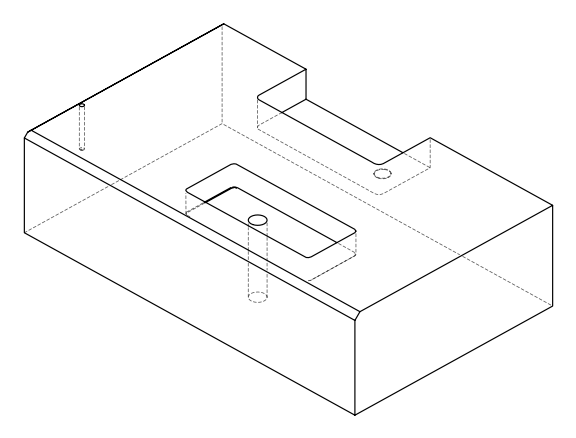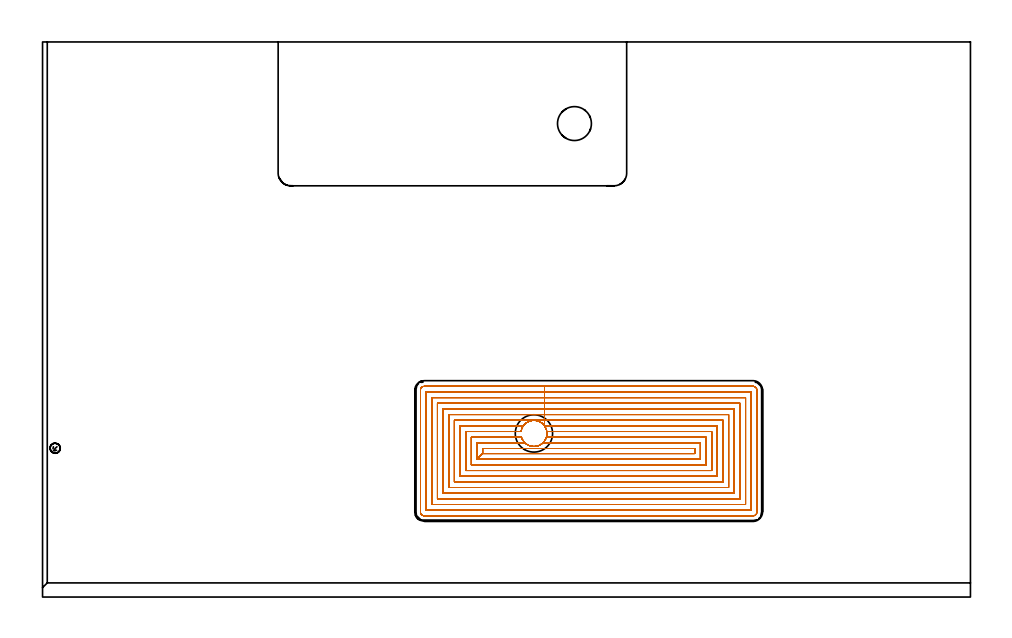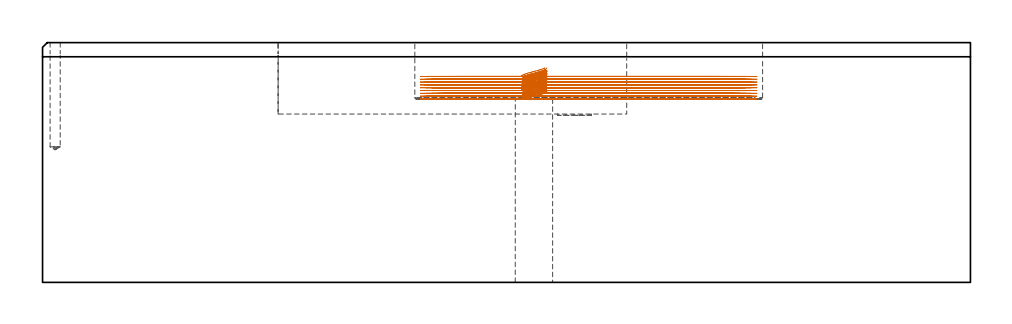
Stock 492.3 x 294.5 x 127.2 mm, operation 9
(PLAN: 10 operations, 7 tool changes, 281.8 min)
(1 SPOT_DRILL | STEP1HOLE | NXT0321_9005460120000 | 0.06 min | 3551 mm3)
(2 SPOT_DRILL_1 | STEP1POCKET | NXT0321_9005460120000 | 0.03 min | 0 mm3)
(3 DRILL_THROUGH_HOLE_INTO_CENTER | STEP1HOLE | UGT0301_515 | 0.43 min | 10769 mm3)
(4 DRILL_TO_ENLARGE_THROUGH_HOLE | STEP1HOLE | UGT0301_264 | 0.43 min | 24774 mm3)
(5 DRILL_BLIND_HOLE_INTO_CENTER | STEP1POCKET | UGT0301_449 | 0.24 min | 1255 mm3)
(6 INDEXABLE_INSERT_DRILL_BLIND_HOLE_FROM_SOLID | STEP1POCKET_1 | NXT0302_007 | 0.02 min | 9822 mm3)
(7 AREA_MILL | FG_CHAMFER_SURFACE | UGT0205_001 | 2.46 min | 910 mm3)
(8 AREA_MILL_1 | FG_CHAMFER_SURFACE_1 | UGT0205_001 | 12.01 min | 13834 mm3)
(9 MILL_RECTANGULAR_POCKET | POCKET_RECTANGULAR_STRAIGHT | UGT0201_084 | Follow Part, ap 1.5, ae 75% | 178.77 min | 402098 mm3)
(10 MILL_SLOT | SLOT_PARTIAL_RECTANGULAR | NXT0201_011 | Follow Part, ap 3, ae 75% | 87.36 min | 524375 mm3)
(TOOL NXT0321_9005460120000 | NC Spot Drill, 142deg, 12mm, Carbide, Uncoated | D12 PA142 FL30 Z2)
(TOOL UGT0301_515 | Carbide Drill 12.0 mm | D12 PA118 FL101 Z2)
(TOOL UGT0301_264 | Twist Drill 19.8 mm | D19.8 PA118 FL140 Z2)
(TOOL UGT0301_449 | Carbide Drill 5.4 mm | D5.4 PA118 FL57 Z2)
(TOOL NXT0302_007 | Index. Insert Drill 18mm [880-D1800L25-05] | D18 PA176 FL90 Z2)
(TOOL UGT0205_001 | Chamfer Mill 20 x 3 x 45 deg. | D20 FL50 Z2)
(TOOL UGT0201_084 | End mill 6 mm | D6 R1 FL30 Z4)
(TOOL NXT0201_011 | ENDMILL 12mm [2P460-1200-NA 1630] | D12 FL38 Z6)
(OP 9 MILL_RECTANGULAR_POCKET, part 2 of 2)
G0 X266.519 Y90.479 Z113.755
G1 X266.342 Y90.766 Z113.665 F250.
X265.715 Y91.538 Z113.398
X265.005 Y92.188 Z113.14
X264.243 Y92.719 Z112.891
X264.02 Y92.847 Z112.823
X263.632 Y93.043 Z112.706
X262.914 Y93.331 Z112.499
X262.559 Y93.45 Z112.398
X261.684 Y93.634 Z112.159
X260.792 Y93.704 Z111.919
X259.899 Y93.66 Z111.679
X259.265 Y93.548 Z111.507
X258.827 Y93.438 Z111.386
X258.117 Y93.194 Z111.185
X257.413 Y92.863 Z110.976
X256.713 Y92.428 Z110.756
X256.411 Y92.214 Z110.656
X255.831 Y91.7 Z110.449
X255.314 Y91.125 Z110.241
X255.098 Y90.824 Z110.142
X254.665 Y90.139 Z109.925
X254.32 Y89.416 Z109.71
X254.179 Y89.073 Z109.611
X253.931 Y88.167 Z109.359
X253.877 Y87.8 Z109.26
X224.5 F500.
Y67.1
X355.
Y87.8
X267.521
G0 X267.57 Y87.422 Z113.755
G1 X267.424 Y88.372 Z113.498 F250.
X267.32 Y88.731 Z113.397
X267.06 Y89.473 Z113.187
X266.757 Y90.096 Z113.001
X266.612 Y90.33 Z112.927
X266.342 Y90.766 Z112.79
X265.715 Y91.538 Z112.523
X265.005 Y92.188 Z112.266
X264.243 Y92.719 Z112.017
X264.02 Y92.847 Z111.948
X263.632 Y93.043 Z111.831
X262.914 Y93.331 Z111.624
X262.559 Y93.45 Z111.524
X261.684 Y93.634 Z111.284
X260.792 Y93.704 Z111.044
X259.899 Y93.66 Z110.805
X259.265 Y93.548 Z110.632
X258.827 Y93.438 Z110.511
X258.117 Y93.194 Z110.31
X257.413 Y92.863 Z110.102
X256.713 Y92.428 Z109.881
X256.411 Y92.214 Z109.782
X255.831 Y91.7 Z109.574
X255.314 Y91.125 Z109.367
X255.098 Y90.824 Z109.267
X255.083 Y90.8 Z109.26
X221.5 F500.
Y64.1
X358.
Y90.8
X266.314
Y93.8
X218.5
Y61.1
X361.
Y93.8
X266.314
Y96.8
X215.5
Y58.1
X364.
Y96.8
X266.314
Y99.8
X212.5
Y55.1
X367.
Y99.8
X266.314
Y102.8
X209.5
Y52.1
X370.
Y102.8
X266.314
Y105.8
X206.5
Y49.1
X373.
Y105.8
X266.314
Y108.8
X203.5
Y46.1
X376.
Y108.8
X266.314
Y111.8
X202.5
G3 X200.5 Y109.8 R2.
G1 Y45.1
G3 X202.5 Y43.1 R2.
G1 X377.
G3 X379. Y45.1 R2.
G1 Y109.8
G3 X377. Y111.8 R2.
G1 X266.314
X265.314
G0 X267.559 Y87.498 Z112.26
G1 X267.581 Y87.357 Z112.222 F250.
X267.587 Y86.329 Z111.946
X267.442 Y85.312 Z111.671
X267.15 Y84.327 Z111.396
X266.999 Y83.985 Z111.296
X266.589 Y83.21 Z111.061
X266.344 Y82.833 Z110.94
X266.158 Y82.582 Z110.856
X265.625 Y81.969 Z110.639
X265.56 Y81.903 Z110.614
X264.945 Y81.363 Z110.395
X264.708 Y81.185 Z110.315
X264.318 Y80.928 Z110.19
X263.532 Y80.509 Z109.951
X263.235 Y80.377 Z109.864
X262.928 Y80.273 Z109.777
X262.573 Y80.154 Z109.677
X261.731 Y79.974 Z109.446
X260.873 Y79.9 Z109.216
X260.012 Y79.932 Z108.985
X259.162 Y80.069 Z108.754
X258.802 Y80.17 Z108.654
X258.061 Y80.426 Z108.444
X257.944 Y80.475 Z108.41
X257.453 Y80.715 Z108.263
X256.722 Y81.168 Z108.033
X256.005 Y81.745 Z107.786
X255.947 Y81.8 Z107.765
X230.5 F500.
Y73.1
X233.5 Y76.1
X346.
Y78.8
X233.5
Y76.1
X230.5 Y73.1
X349.
Y81.8
X265.443
G0 X267.015 Y84.022 Z112.26
G1 X266.999 Y83.985 Z112.249 F250.
X266.589 Y83.21 Z112.014
X266.344 Y82.833 Z111.894
X266.158 Y82.582 Z111.81
X265.625 Y81.969 Z111.593
X265.56 Y81.903 Z111.568
X264.945 Y81.363 Z111.348
X264.708 Y81.185 Z111.269
X264.318 Y80.928 Z111.144
X263.532 Y80.509 Z110.905
X263.235 Y80.377 Z110.818
X262.928 Y80.273 Z110.731
X262.573 Y80.154 Z110.631
X261.731 Y79.974 Z110.4
X260.873 Y79.9 Z110.169
X260.012 Y79.932 Z109.939
X259.162 Y80.069 Z109.708
X258.802 Y80.17 Z109.608
X258.061 Y80.426 Z109.398
X257.944 Y80.475 Z109.364
X257.453 Y80.715 Z109.217
X256.722 Y81.168 Z108.987
X256.005 Y81.745 Z108.74
X255.922 Y81.824 Z108.709
X255.325 Y82.475 Z108.473
X255.31 Y82.493 Z108.466
X254.758 Y83.295 Z108.206
X254.697 Y83.399 Z108.173
X254.439 Y83.907 Z108.021
X254.155 Y84.626 Z107.813
X254.105 Y84.8 Z107.765
X227.5 F500.
Y70.1
X352.
Y84.8
X267.3
G0 X266.519 Y90.479 Z112.26
G1 X266.342 Y90.766 Z112.17 F250.
X265.715 Y91.538 Z111.903
X265.005 Y92.188 Z111.645
X264.243 Y92.719 Z111.396
X264.016 Y92.85 Z111.326
X263.633 Y93.043 Z111.211
X262.914 Y93.331 Z111.004
X262.56 Y93.45 Z110.904
X261.595 Y93.646 Z110.64
X260.612 Y93.704 Z110.376
X259.63 Y93.624 Z110.112
X259.264 Y93.548 Z110.012
X258.828 Y93.438 Z109.891
X258.117 Y93.194 Z109.69
X257.413 Y92.863 Z109.481
X256.713 Y92.428 Z109.261
X256.411 Y92.215 Z109.162
X255.828 Y91.698 Z108.953
X255.308 Y91.118 Z108.744
X255.093 Y90.817 Z108.645
X254.665 Y90.14 Z108.43
X254.32 Y89.416 Z108.216
X254.179 Y89.073 Z108.116
X253.931 Y88.167 Z107.864
X253.877 Y87.8 Z107.765
X224.5 F500.
Y67.1
X355.
Y87.8
X267.521
G0 X267.57 Y87.423 Z112.26
G1 X267.424 Y88.372 Z112.003 F250.
X267.32 Y88.731 Z111.903
X267.06 Y89.473 Z111.692
X266.757 Y90.096 Z111.506
X266.342 Y90.766 Z111.295
X265.715 Y91.538 Z111.028
X265.005 Y92.188 Z110.771
X264.243 Y92.719 Z110.522
X264.016 Y92.85 Z110.451
X263.633 Y93.043 Z110.337
X262.914 Y93.331 Z110.129
X262.56 Y93.45 Z110.029
X261.595 Y93.646 Z109.765
X260.612 Y93.704 Z109.501
X259.63 Y93.624 Z109.237
X259.264 Y93.548 Z109.137
X258.828 Y93.438 Z109.017
X258.117 Y93.194 Z108.815
X257.413 Y92.863 Z108.607
X256.713 Y92.428 Z108.386
X256.411 Y92.215 Z108.287
X255.828 Y91.698 Z108.078
X255.308 Y91.118 Z107.87
X255.093 Y90.817 Z107.77
X255.083 Y90.8 Z107.765
X221.5 F500.
Y64.1
X358.
Y90.8
X266.314
Y93.8
X218.5
Y61.1
X361.
Y93.8
X266.314
Y96.8
X215.5
Y58.1
X364.
Y96.8
X266.314
Y99.8
X212.5
Y55.1
X367.
Y99.8
X266.314
Y102.8
X209.5
Y52.1
X370.
Y102.8
X266.314
Y105.8
X206.5
Y49.1
X373.
Y105.8
X266.314
Y108.8
X203.5
Y46.1
X376.
Y108.8
X266.314
Y111.8
X202.5
G3 X200.5 Y109.8 R2.
G1 Y45.1
G3 X202.5 Y43.1 R2.
G1 X377.
G3 X379. Y45.1 R2.
G1 Y109.8
G3 X377. Y111.8 R2.
G1 X266.314
X265.314
G0 X267.559 Y87.499 Z110.765
G1 X267.581 Y87.357 Z110.726 F250.
X267.587 Y86.329 Z110.451
X267.442 Y85.312 Z110.176
X267.15 Y84.327 Z109.9
X266.999 Y83.985 Z109.8
X266.589 Y83.21 Z109.565
X266.344 Y82.833 Z109.445
X266.158 Y82.582 Z109.361
X265.625 Y81.969 Z109.144
X265.56 Y81.903 Z109.119
X264.945 Y81.363 Z108.899
X264.708 Y81.185 Z108.82
X264.317 Y80.928 Z108.695
X263.541 Y80.512 Z108.459
X263.199 Y80.36 Z108.358
X262.217 Y80.065 Z108.084
X261.202 Y79.916 Z107.809
X260.176 Y79.917 Z107.534
X259.162 Y80.069 Z107.259
X258.802 Y80.17 Z107.159
X258.061 Y80.426 Z106.949
X257.944 Y80.475 Z106.915
X257.453 Y80.715 Z106.768
X256.722 Y81.168 Z106.538
X256.005 Y81.745 Z106.291
X255.947 Y81.8 Z106.27
X230.5 F500.
Y73.1
X233.5 Y76.1
X346.
Y78.8
X233.5
Y76.1
X230.5 Y73.1
X349.
Y81.8
X265.443
G0 X267.015 Y84.022 Z110.765
G1 X266.999 Y83.985 Z110.754 F250.
X266.589 Y83.21 Z110.519
X266.344 Y82.833 Z110.398
X266.158 Y82.582 Z110.315
X265.625 Y81.969 Z110.097
X265.56 Y81.903 Z110.072
X264.945 Y81.363 Z109.853
X264.708 Y81.185 Z109.774
X264.317 Y80.928 Z109.648
X263.541 Y80.512 Z109.412
X263.199 Y80.36 Z109.312
X262.217 Y80.065 Z109.037
X261.202 Y79.916 Z108.762
X260.176 Y79.917 Z108.488
X259.162 Y80.069 Z108.213
X258.802 Y80.17 Z108.113
X258.061 Y80.426 Z107.903
X257.944 Y80.475 Z107.869
X257.453 Y80.715 Z107.722
X256.722 Y81.168 Z107.492
X256.005 Y81.745 Z107.245
X255.922 Y81.824 Z107.214
X255.325 Y82.475 Z106.978
X255.31 Y82.493 Z106.972
X254.758 Y83.295 Z106.711
X254.697 Y83.399 Z106.678
X254.439 Y83.907 Z106.526
X254.155 Y84.627 Z106.318
X254.105 Y84.8 Z106.27
X227.5 F500.
Y70.1
X352.
Y84.8
X267.3
G0 X266.519 Y90.479 Z110.765
G1 X266.342 Y90.766 Z110.675 F250.
X265.715 Y91.538 Z110.408
X265.002 Y92.19 Z110.149
X264.244 Y92.718 Z109.902
X264.016 Y92.85 Z109.831
X263.633 Y93.043 Z109.716
X262.914 Y93.331 Z109.509
X262.56 Y93.45 Z109.409
X261.595 Y93.646 Z109.145
X260.612 Y93.704 Z108.881
X259.63 Y93.624 Z108.617
X259.264 Y93.548 Z108.517
X258.828 Y93.438 Z108.396
X258.117 Y93.194 Z108.195
X257.413 Y92.863 Z107.986
X256.713 Y92.428 Z107.766
X256.411 Y92.215 Z107.667
X255.828 Y91.698 Z107.458
X255.308 Y91.118 Z107.249
X255.093 Y90.817 Z107.15
X254.665 Y90.14 Z106.935
X254.32 Y89.416 Z106.721
X254.179 Y89.073 Z106.621
X253.931 Y88.167 Z106.369
X253.877 Y87.8 Z106.27
X224.5 F500.
Y67.1
X355.
Y87.8
X267.521
G0 X267.57 Y87.423 Z110.765
G1 X267.424 Y88.372 Z110.508 F250.
X267.32 Y88.731 Z110.408
X267.058 Y89.478 Z110.195
X266.758 Y90.095 Z110.011
X266.342 Y90.766 Z109.8
X265.715 Y91.538 Z109.533
X265.002 Y92.19 Z109.275
X264.244 Y92.718 Z109.027
X264.016 Y92.85 Z108.956
X263.633 Y93.043 Z108.842
X262.914 Y93.331 Z108.634
X262.56 Y93.45 Z108.534
X261.595 Y93.646 Z108.27
X260.612 Y93.704 Z108.006
X259.63 Y93.624 Z107.742
X259.264 Y93.548 Z107.642
X258.828 Y93.438 Z107.522
X258.117 Y93.194 Z107.32
X257.413 Y92.863 Z107.112
X256.713 Y92.428 Z106.891
X256.411 Y92.215 Z106.792
X255.828 Y91.698 Z106.583
X255.308 Y91.118 Z106.375
X255.093 Y90.817 Z106.275
X255.083 Y90.8 Z106.27
X221.5 F500.
Y64.1
X358.
Y90.8
X266.314
Y93.8
X218.5
Y61.1
X361.
Y93.8
X266.314
Y96.8
X215.5
Y58.1
X364.
Y96.8
X266.314
Y99.8
X212.5
Y55.1
X367.
Y99.8
X266.314
Y102.8
X209.5
Y52.1
X370.
Y102.8
X266.314
Y105.8
X206.5
Y49.1
X373.
Y105.8
X266.314
Y108.8
X203.5
Y46.1
X376.
Y108.8
X266.314
Y111.8
X202.5
G3 X200.5 Y109.8 R2.
G1 Y45.1
G3 X202.5 Y43.1 R2.
G1 X377.
G3 X379. Y45.1 R2.
G1 Y109.8
G3 X377. Y111.8 R2.
G1 X266.314
X265.314
G0 X267.559 Y87.499 Z109.27
G1 X267.581 Y87.357 Z109.231 F250.
X267.587 Y86.329 Z108.956
X267.442 Y85.312 Z108.681
X267.15 Y84.327 Z108.405
X266.999 Y83.985 Z108.305
X266.589 Y83.21 Z108.07
X266.344 Y82.833 Z107.95
X266.158 Y82.582 Z107.866
X265.625 Y81.969 Z107.649
X265.56 Y81.903 Z107.624
X264.945 Y81.363 Z107.404
X264.708 Y81.185 Z107.325
X264.317 Y80.928 Z107.2
X263.541 Y80.512 Z106.964
X263.199 Y80.36 Z106.863
X262.217 Y80.065 Z106.589
X261.202 Y79.916 Z106.314
X260.176 Y79.917 Z106.039
X259.162 Y80.069 Z105.764
X258.802 Y80.17 Z105.664
X258.061 Y80.426 Z105.454
X257.944 Y80.475 Z105.42
X257.452 Y80.716 Z105.273
X256.725 Y81.165 Z105.044
X256.005 Y81.745 Z104.796
X255.947 Y81.8 Z104.775
X230.5 F500.
Y73.1
X233.5 Y76.1
X346.
Y78.8
X233.5
Y76.1
X230.5 Y73.1
X349.
Y81.8
X265.443
G0 X267.015 Y84.022 Z109.27
G1 X266.999 Y83.985 Z109.259 F250.
X266.589 Y83.21 Z109.024
X266.344 Y82.833 Z108.903
X266.158 Y82.582 Z108.82
X265.625 Y81.969 Z108.602
X265.56 Y81.903 Z108.577
X264.945 Y81.363 Z108.358
X264.708 Y81.185 Z108.279
X264.317 Y80.928 Z108.153
X263.541 Y80.512 Z107.917
X263.199 Y80.36 Z107.817
X262.217 Y80.065 Z107.542
X261.202 Y79.916 Z107.267
X260.176 Y79.917 Z106.993
X259.162 Y80.069 Z106.718
X258.802 Y80.17 Z106.618
X258.061 Y80.426 Z106.408
X257.944 Y80.475 Z106.374
X257.452 Y80.716 Z106.227
X256.725 Y81.165 Z105.998
X256.005 Y81.745 Z105.75
X255.922 Y81.824 Z105.719
X255.325 Y82.475 Z105.483
X255.31 Y82.493 Z105.477
X254.758 Y83.295 Z105.216
X254.697 Y83.399 Z105.183
X254.439 Y83.907 Z105.031
X254.155 Y84.627 Z104.823
X254.105 Y84.8 Z104.775
X227.5 F500.
Y70.1
X352.
Y84.8
X267.3
G0 X266.519 Y90.479 Z109.27
G1 X266.342 Y90.766 Z109.18 F250.
X265.715 Y91.538 Z108.913
X265.002 Y92.19 Z108.654
X264.244 Y92.718 Z108.407
X264.016 Y92.85 Z108.336
X263.633 Y93.043 Z108.221
X262.914 Y93.331 Z108.014
X262.56 Y93.45 Z107.914
X261.595 Y93.646 Z107.65
X260.612 Y93.704 Z107.386
X259.63 Y93.624 Z107.122
X259.264 Y93.548 Z107.022
X258.828 Y93.438 Z106.901
X258.117 Y93.194 Z106.7
X257.413 Y92.863 Z106.491
X256.713 Y92.428 Z106.271
X256.411 Y92.215 Z106.172
X255.828 Y91.698 Z105.963
X255.308 Y91.118 Z105.754
X255.093 Y90.817 Z105.655
X254.665 Y90.14 Z105.44
X254.32 Y89.416 Z105.226
X254.179 Y89.073 Z105.126
X253.931 Y88.167 Z104.874
X253.877 Y87.8 Z104.775
X224.5 F500.
Y67.1
X355.
Y87.8
X267.521
G0 X267.57 Y87.423 Z109.27
G1 X267.424 Y88.372 Z109.013 F250.
X267.32 Y88.731 Z108.913
X267.058 Y89.478 Z108.7
X266.758 Y90.095 Z108.516
X266.342 Y90.766 Z108.305
X265.715 Y91.538 Z108.039
X265.002 Y92.19 Z107.78
X264.244 Y92.718 Z107.532
X264.016 Y92.85 Z107.461
X263.633 Y93.043 Z107.347
X262.914 Y93.331 Z107.139
X262.56 Y93.45 Z107.039
X261.595 Y93.646 Z106.775
X260.612 Y93.704 Z106.511
X259.63 Y93.624 Z106.247
X259.264 Y93.548 Z106.147
X258.828 Y93.438 Z106.027
X258.117 Y93.194 Z105.825
X257.413 Y92.863 Z105.617
X256.713 Y92.428 Z105.396
X256.411 Y92.215 Z105.297
X255.828 Y91.698 Z105.088
X255.308 Y91.118 Z104.88
X255.093 Y90.817 Z104.78
X255.083 Y90.8 Z104.775
X221.5 F500.
Y64.1
X358.
Y90.8
X266.314
Y93.8
X218.5
Y61.1
X361.
Y93.8
X266.314
Y96.8
X215.5
Y58.1
X364.
Y96.8
X266.314
Y99.8
X212.5
Y55.1
X367.
Y99.8
X266.314
Y102.8
X209.5
Y52.1
X370.
Y102.8
X266.314
Y105.8
X206.5
Y49.1
X373.
Y105.8
X266.314
Y108.8
X203.5
Y46.1
X376.
Y108.8
X266.314
Y111.8
X202.5
G3 X200.5 Y109.8 R2.
G1 Y45.1
G3 X202.5 Y43.1 R2.
G1 X377.
G3 X379. Y45.1 R2.
G1 Y109.8
G3 X377. Y111.8 R2.
G1 X266.314
X265.314
G0 X267.559 Y87.499 Z107.775
G1 X267.581 Y87.357 Z107.736 F250.
X267.587 Y86.329 Z107.461
X267.442 Y85.312 Z107.186
X267.15 Y84.327 Z106.91
X266.999 Y83.985 Z106.81
X266.589 Y83.21 Z106.575
X266.344 Y82.833 Z106.455
X266.158 Y82.582 Z106.371
X265.625 Y81.969 Z106.154
X265.56 Y81.903 Z106.129
X264.945 Y81.363 Z105.909
X264.708 Y81.185 Z105.83
X264.317 Y80.928 Z105.705
X263.541 Y80.512 Z105.469
X263.199 Y80.36 Z105.368
X262.217 Y80.065 Z105.094
X261.202 Y79.916 Z104.819
X260.176 Y79.917 Z104.544
X259.162 Y80.069 Z104.269
X258.802 Y80.17 Z104.169
X258.061 Y80.426 Z103.959
X257.944 Y80.475 Z103.925
X257.452 Y80.716 Z103.778
X256.725 Y81.165 Z103.549
X256.005 Y81.745 Z103.301
X255.947 Y81.8 Z103.28
X230.5 F500.
Y73.1
X233.5 Y76.1
X346.
Y78.8
X233.5
Y76.1
X230.5 Y73.1
X349.
Y81.8
X265.443
G0 X267.015 Y84.022 Z107.775
G1 X266.999 Y83.985 Z107.764 F250.
X266.589 Y83.21 Z107.529
X266.344 Y82.833 Z107.408
X266.158 Y82.582 Z107.325
X265.625 Y81.969 Z107.107
X265.56 Y81.903 Z107.082
X264.945 Y81.363 Z106.863
X264.708 Y81.185 Z106.784
X264.317 Y80.928 Z106.658
X263.541 Y80.512 Z106.422
X263.199 Y80.36 Z106.322
X262.217 Y80.065 Z106.047
X261.202 Y79.916 Z105.772
X260.176 Y79.917 Z105.498
X259.162 Y80.069 Z105.223
X258.802 Y80.17 Z105.123
X258.061 Y80.426 Z104.913
X257.944 Y80.475 Z104.879
X257.452 Y80.716 Z104.732
X256.725 Y81.165 Z104.503
X256.005 Y81.745 Z104.255
X255.922 Y81.824 Z104.224
X255.325 Y82.475 Z103.988
X255.31 Y82.493 Z103.982
X254.758 Y83.295 Z103.721
X254.697 Y83.399 Z103.688
X254.439 Y83.907 Z103.536
X254.155 Y84.627 Z103.328
X254.105 Y84.8 Z103.28
X227.5 F500.
Y70.1
X352.
Y84.8
X267.3
G0 X266.519 Y90.479 Z107.775
G1 X266.342 Y90.766 Z107.685 F250.
X265.715 Y91.538 Z107.418
X265.002 Y92.19 Z107.159
X264.244 Y92.718 Z106.912
X264.016 Y92.85 Z106.841
X263.633 Y93.043 Z106.726
X262.914 Y93.331 Z106.519
X262.56 Y93.45 Z106.419
X261.595 Y93.646 Z106.155
X260.612 Y93.704 Z105.891
X259.63 Y93.624 Z105.627
X259.264 Y93.548 Z105.527
X258.828 Y93.438 Z105.406
X258.117 Y93.194 Z105.205
X257.413 Y92.863 Z104.996
X256.713 Y92.428 Z104.776
X256.411 Y92.215 Z104.677
X255.828 Y91.698 Z104.468
X255.308 Y91.118 Z104.259
X255.093 Y90.817 Z104.16
X254.665 Y90.14 Z103.945
X254.32 Y89.416 Z103.731
X254.179 Y89.073 Z103.631
X253.931 Y88.167 Z103.379
X253.877 Y87.8 Z103.28
X224.5 F500.
Y67.1
X355.
Y87.8
X267.521
G0 X267.57 Y87.423 Z107.775
G1 X267.424 Y88.372 Z107.518 F250.
X267.32 Y88.731 Z107.418
X267.058 Y89.478 Z107.205
X266.758 Y90.095 Z107.021
X266.342 Y90.766 Z106.81
X265.715 Y91.538 Z106.544
X265.002 Y92.19 Z106.285
X264.244 Y92.718 Z106.037
X264.016 Y92.85 Z105.966
X263.633 Y93.043 Z105.852
X262.914 Y93.331 Z105.644
X262.56 Y93.45 Z105.544
X261.595 Y93.646 Z105.28
X260.612 Y93.704 Z105.016
X259.63 Y93.624 Z104.752
X259.264 Y93.548 Z104.652
X258.828 Y93.438 Z104.532
X258.117 Y93.194 Z104.33
X257.413 Y92.863 Z104.122
X256.713 Y92.428 Z103.901
X256.411 Y92.215 Z103.802
X255.828 Y91.698 Z103.593
X255.308 Y91.118 Z103.385
X255.093 Y90.817 Z103.285
X255.083 Y90.8 Z103.28
X221.5 F500.
Y64.1
X358.
Y90.8
X266.314
Y93.8
X218.5
Y61.1
X361.
Y93.8
X266.314
Y96.8
X215.5
Y58.1
X364.
Y96.8
X266.314
Y99.8
X212.5
Y55.1
X367.
Y99.8
X266.314
Y102.8
X209.5
Y52.1
X370.
Y102.8
X266.314
Y105.8
X206.5
Y49.1
X373.
Y105.8
X266.314
Y108.8
X203.5
Y46.1
X376.
Y108.8
X266.314
Y111.8
X202.5
G3 X200.5 Y109.8 R2.
G1 Y45.1
G3 X202.5 Y43.1 R2.
G1 X377.
G3 X379. Y45.1 R2.
G1 Y109.8
G3 X377. Y111.8 R2.
G1 X266.314
X265.314
G0 X267.559 Y87.499 Z106.28
G1 X267.581 Y87.357 Z106.241 F250.
X267.587 Y86.329 Z105.966
X267.442 Y85.312 Z105.691
X267.15 Y84.327 Z105.415
X266.999 Y83.985 Z105.315
X266.589 Y83.21 Z105.08
X266.344 Y82.833 Z104.96
X266.158 Y82.582 Z104.876
X265.625 Y81.969 Z104.659
X265.56 Y81.903 Z104.634
X264.945 Y81.363 Z104.415
X264.708 Y81.185 Z104.335
X264.317 Y80.928 Z104.21
X263.541 Y80.512 Z103.974
X263.199 Y80.36 Z103.873
X262.217 Y80.065 Z103.599
X261.202 Y79.916 Z103.324
X260.176 Y79.917 Z103.049
X259.162 Y80.069 Z102.774
X258.802 Y80.17 Z102.674
X258.061 Y80.426 Z102.464
X257.944 Y80.475 Z102.43
X257.452 Y80.716 Z102.283
X256.725 Y81.165 Z102.054
X256.005 Y81.745 Z101.806
X255.947 Y81.8 Z101.785
X230.5 F500.
Y73.1
X233.5 Y76.1
X346.
Y78.8
X233.5
Y76.1
X230.5 Y73.1
X349.
Y81.8
X265.443
G0 X267.015 Y84.022 Z106.28
G1 X266.999 Y83.985 Z106.269 F250.
X266.589 Y83.21 Z106.034
X266.344 Y82.833 Z105.913
X266.158 Y82.582 Z105.83
X265.625 Y81.969 Z105.612
X265.56 Y81.903 Z105.587
X264.945 Y81.363 Z105.368
X264.708 Y81.185 Z105.289
X264.317 Y80.928 Z105.163
X263.541 Y80.512 Z104.927
X263.199 Y80.36 Z104.827
X262.217 Y80.065 Z104.552
X261.202 Y79.916 Z104.277
X260.176 Y79.917 Z104.003
X259.162 Y80.069 Z103.728
X258.802 Y80.17 Z103.628
X258.061 Y80.426 Z103.418
X257.944 Y80.475 Z103.384
X257.452 Y80.716 Z103.237
X256.725 Y81.165 Z103.008
X256.005 Y81.745 Z102.76
X255.922 Y81.824 Z102.729
X255.325 Y82.475 Z102.493
X255.31 Y82.493 Z102.487
X254.758 Y83.295 Z102.226
X254.697 Y83.399 Z102.193
X254.439 Y83.907 Z102.041
X254.155 Y84.627 Z101.833
X254.105 Y84.8 Z101.785
X227.5 F500.
Y70.1
X352.
Y84.8
X267.3
G0 X266.519 Y90.479 Z106.28
G1 X266.342 Y90.766 Z106.19 F250.
X265.715 Y91.538 Z105.923
X265.002 Y92.19 Z105.664
X264.244 Y92.718 Z105.417
X264.016 Y92.85 Z105.346
X263.633 Y93.043 Z105.231
X262.914 Y93.331 Z105.024
X262.56 Y93.45 Z104.924
X261.595 Y93.646 Z104.66
X260.612 Y93.704 Z104.396
X259.63 Y93.624 Z104.132
X259.264 Y93.548 Z104.032
X258.828 Y93.438 Z103.911
X258.117 Y93.194 Z103.71
X257.413 Y92.863 Z103.501
X256.713 Y92.428 Z103.281
X256.411 Y92.215 Z103.182
X255.828 Y91.698 Z102.973
X255.308 Y91.118 Z102.764
X255.093 Y90.817 Z102.665
X254.665 Y90.14 Z102.45
X254.32 Y89.416 Z102.236
X254.179 Y89.073 Z102.136
X253.931 Y88.167 Z101.884
X253.877 Y87.8 Z101.785
X224.5 F500.
Y67.1
X355.
Y87.8
X267.521
G0 X267.57 Y87.423 Z106.28
G1 X267.424 Y88.372 Z106.023 F250.
X267.32 Y88.731 Z105.923
X267.058 Y89.478 Z105.71
X266.758 Y90.095 Z105.526
X266.342 Y90.766 Z105.315
X265.715 Y91.538 Z105.049
X265.002 Y92.19 Z104.79
X264.244 Y92.718 Z104.542
X264.016 Y92.85 Z104.471
X263.633 Y93.043 Z104.357
X262.914 Y93.331 Z104.149
X262.56 Y93.45 Z104.049
X261.595 Y93.646 Z103.785
X260.612 Y93.704 Z103.521
X259.63 Y93.624 Z103.257
X259.264 Y93.548 Z103.157
X258.828 Y93.438 Z103.037
X258.117 Y93.194 Z102.835
X257.413 Y92.863 Z102.627
X256.713 Y92.428 Z102.406
X256.411 Y92.215 Z102.307
X255.828 Y91.698 Z102.098
X255.308 Y91.118 Z101.89
X255.093 Y90.817 Z101.79
X255.083 Y90.8 Z101.785
X221.5 F500.
Y64.1
X358.
Y90.8
X266.314
Y93.8
X218.5
Y61.1
X361.
Y93.8
X266.314
Y96.8
X215.5
Y58.1
X364.
Y96.8
X266.314
Y99.8
X212.5
Y55.1
X367.
Y99.8
X266.314
Y102.8
X209.5
Y52.1
X370.
Y102.8
X266.314
Y105.8
X206.5
Y49.1
X373.
Y105.8
X266.314
Y108.8
X203.5
Y46.1
X376.
Y108.8
X266.314
Y111.8
X202.5
G3 X200.5 Y109.8 R2.
G1 Y45.1
G3 X202.5 Y43.1 R2.
G1 X377.
G3 X379. Y45.1 R2.
G1 Y109.8
G3 X377. Y111.8 R2.
G1 X266.314
X265.314
G0 X267.559 Y87.499 Z104.785
G1 X267.581 Y87.357 Z104.746 F250.
X267.587 Y86.329 Z104.471
X267.442 Y85.312 Z104.196
X267.15 Y84.327 Z103.92
X266.999 Y83.985 Z103.82
X266.589 Y83.21 Z103.585
X266.344 Y82.833 Z103.465
X266.158 Y82.582 Z103.381
X265.625 Y81.969 Z103.164
X265.56 Y81.903 Z103.139
X264.945 Y81.363 Z102.92
X264.708 Y81.185 Z102.84
X264.317 Y80.928 Z102.715
X263.541 Y80.512 Z102.479
X263.199 Y80.36 Z102.378
X262.217 Y80.065 Z102.104
X261.202 Y79.916 Z101.829
X260.176 Y79.917 Z101.554
X259.162 Y80.069 Z101.279
X258.802 Y80.17 Z101.179
X258.061 Y80.426 Z100.969
X257.944 Y80.475 Z100.935
X257.452 Y80.716 Z100.788
X256.725 Y81.165 Z100.559
X256.005 Y81.745 Z100.311
X255.947 Y81.8 Z100.29
X230.5 F500.
Y73.1
X233.5 Y76.1
X346.
Y78.8
X233.5
Y76.1
X230.5 Y73.1
X349.
Y81.8
X265.443
G0 X267.015 Y84.022 Z104.785
G1 X266.999 Y83.985 Z104.774 F250.
X266.589 Y83.21 Z104.539
X266.344 Y82.833 Z104.418
X266.158 Y82.582 Z104.335
X265.625 Y81.969 Z104.117
X265.56 Y81.903 Z104.092
X264.945 Y81.363 Z103.873
X264.708 Y81.185 Z103.794
X264.317 Y80.928 Z103.668
X263.541 Y80.512 Z103.432
X263.199 Y80.36 Z103.332
X262.217 Y80.065 Z103.057
X261.202 Y79.916 Z102.782
X260.176 Y79.917 Z102.508
X259.162 Y80.069 Z102.233
X258.802 Y80.17 Z102.133
X258.061 Y80.426 Z101.923
X257.944 Y80.475 Z101.889
X257.452 Y80.716 Z101.742
X256.725 Y81.165 Z101.513
X256.005 Y81.745 Z101.265
X255.922 Y81.824 Z101.234
X255.325 Y82.475 Z100.998
X255.31 Y82.493 Z100.992
X254.758 Y83.295 Z100.731
X254.697 Y83.399 Z100.698
X254.439 Y83.907 Z100.546
X254.155 Y84.627 Z100.338
X254.105 Y84.8 Z100.29
X227.5 F500.
Y70.1
X352.
Y84.8
X267.3
G0 X266.519 Y90.479 Z104.785
G1 X266.342 Y90.766 Z104.695 F250.
X265.715 Y91.538 Z104.428
X265.002 Y92.19 Z104.169
X264.244 Y92.718 Z103.922
X264.016 Y92.85 Z103.851
X263.633 Y93.043 Z103.736
X262.914 Y93.331 Z103.529
X262.56 Y93.45 Z103.429
X261.595 Y93.646 Z103.165
X260.612 Y93.704 Z102.901
X259.63 Y93.624 Z102.637
X259.264 Y93.548 Z102.537
X258.828 Y93.438 Z102.416
X258.117 Y93.194 Z102.215
X257.413 Y92.863 Z102.006
X256.713 Y92.428 Z101.786
X256.411 Y92.215 Z101.687
X255.828 Y91.698 Z101.478
X255.308 Y91.118 Z101.269
X255.093 Y90.817 Z101.17
X254.665 Y90.14 Z100.955
X254.32 Y89.416 Z100.741
X254.179 Y89.073 Z100.641
X253.931 Y88.167 Z100.389
X253.877 Y87.8 Z100.29
X224.5 F500.
Y67.1
X355.
Y87.8
X267.521
G0 X267.57 Y87.423 Z104.785
G1 X267.424 Y88.372 Z104.528 F250.
X267.32 Y88.731 Z104.428
X267.058 Y89.478 Z104.215
X266.758 Y90.095 Z104.031
X266.342 Y90.766 Z103.82
X265.715 Y91.538 Z103.554
X265.002 Y92.19 Z103.295
X264.244 Y92.718 Z103.047
X264.016 Y92.85 Z102.976
X263.633 Y93.043 Z102.862
X262.914 Y93.331 Z102.654
X262.56 Y93.45 Z102.554
X261.595 Y93.646 Z102.29
X260.612 Y93.704 Z102.026
X259.63 Y93.624 Z101.762
X259.264 Y93.548 Z101.662
X258.828 Y93.438 Z101.542
X258.117 Y93.194 Z101.34
X257.413 Y92.863 Z101.132
X256.713 Y92.428 Z100.911
X256.411 Y92.215 Z100.812
X255.828 Y91.698 Z100.603
X255.308 Y91.118 Z100.395
X255.093 Y90.817 Z100.295
X255.083 Y90.8 Z100.29
X221.5 F500.
Y64.1
X358.
Y90.8
X266.314
Y93.8
X218.5
Y61.1
X361.
Y93.8
X266.314
Y96.8
X215.5
Y58.1
X364.
Y96.8
X266.314
Y99.8
X212.5
Y55.1
X367.
Y99.8
X266.314
Y102.8
X209.5
Y52.1
X370.
Y102.8
X266.314
Y105.8
X206.5
Y49.1
X373.
Y105.8
X266.314
Y108.8
X203.5
Y46.1
X376.
Y108.8
X266.314
Y111.8
X202.5
G3 X200.5 Y109.8 R2.
G1 Y45.1
G3 X202.5 Y43.1 R2.
G1 X377.
G3 X379. Y45.1 R2.
G1 Y109.8
G3 X377. Y111.8 R2.
G1 X266.314
X265.314
G0 X267.559 Y87.499 Z103.29
G1 X267.581 Y87.357 Z103.251 F250.
X267.587 Y86.329 Z102.976
X267.442 Y85.312 Z102.701
X267.15 Y84.327 Z102.425
X266.999 Y83.985 Z102.325
X266.589 Y83.21 Z102.09
X266.344 Y82.833 Z101.97
X266.158 Y82.582 Z101.886
X265.625 Y81.969 Z101.669
X265.56 Y81.903 Z101.644
X264.945 Y81.363 Z101.425
X264.708 Y81.185 Z101.345
X264.317 Y80.928 Z101.22
X263.541 Y80.512 Z100.984
X263.199 Y80.36 Z100.883
X262.217 Y80.065 Z100.609
X261.202 Y79.916 Z100.334
X260.176 Y79.917 Z100.059
X259.162 Y80.069 Z99.784
X258.802 Y80.17 Z99.684
X258.061 Y80.426 Z99.474
X257.944 Y80.475 Z99.44
X257.452 Y80.716 Z99.293
X256.725 Y81.165 Z99.064
X256.005 Y81.745 Z98.816
X255.947 Y81.8 Z98.795
X230.5 F500.
Y73.1
X233.5 Y76.1
X346.
Y78.8
X233.5
Y76.1
X230.5 Y73.1
X349.
Y81.8
X265.443
G0 X267.015 Y84.022 Z103.29
G1 X266.999 Y83.985 Z103.279 F250.
X266.589 Y83.21 Z103.044
X266.344 Y82.833 Z102.923
X266.158 Y82.582 Z102.84
X265.625 Y81.969 Z102.622
X265.56 Y81.903 Z102.597
X264.945 Y81.363 Z102.378
X264.708 Y81.185 Z102.299
X264.317 Y80.928 Z102.173
X263.541 Y80.512 Z101.937
X263.199 Y80.36 Z101.837
X262.217 Y80.065 Z101.562
X261.202 Y79.916 Z101.288
X260.176 Y79.917 Z101.013
X259.162 Y80.069 Z100.738
X258.802 Y80.17 Z100.638
X258.061 Y80.426 Z100.428
X257.944 Y80.475 Z100.394
X257.452 Y80.716 Z100.247
X256.725 Y81.165 Z100.018
X256.005 Y81.745 Z99.77
X255.922 Y81.824 Z99.739
X255.325 Y82.475 Z99.503
X255.31 Y82.493 Z99.497
X254.758 Y83.295 Z99.236
X254.697 Y83.399 Z99.203
X254.439 Y83.907 Z99.051
X254.155 Y84.627 Z98.843
X254.105 Y84.8 Z98.795
X227.5 F500.
Y70.1
X352.
Y84.8
X267.3
G0 X266.519 Y90.479 Z103.29
G1 X266.342 Y90.766 Z103.2 F250.
X265.715 Y91.538 Z102.933
X265.002 Y92.19 Z102.674
X264.244 Y92.718 Z102.427
X264.016 Y92.85 Z102.356
X263.633 Y93.043 Z102.241
X262.914 Y93.331 Z102.034
X262.56 Y93.45 Z101.934
X261.595 Y93.646 Z101.67
X260.612 Y93.704 Z101.406
X259.63 Y93.624 Z101.142
X259.264 Y93.548 Z101.042
X258.828 Y93.438 Z100.921
X258.117 Y93.194 Z100.72
X257.418 Y92.865 Z100.513
X256.712 Y92.428 Z100.29
X256.41 Y92.214 Z100.191
X256.341 Y92.159 Z100.168
X256.067 Y91.911 Z100.068
X255.793 Y91.662 Z99.969
X255.308 Y91.118 Z99.774
X255.093 Y90.817 Z99.675
X254.665 Y90.14 Z99.46
X254.32 Y89.416 Z99.246
X254.179 Y89.073 Z99.146
X253.931 Y88.167 Z98.894
X253.877 Y87.8 Z98.795
X224.5 F500.
Y67.1
X355.
Y87.8
X267.521
G0 X267.57 Y87.423 Z103.29
G1 X267.424 Y88.372 Z103.033 F250.
X267.32 Y88.731 Z102.933
X267.058 Y89.478 Z102.72
X266.758 Y90.095 Z102.536
X266.342 Y90.766 Z102.325
X265.715 Y91.538 Z102.059
X265.002 Y92.19 Z101.8
X264.244 Y92.718 Z101.552
X264.016 Y92.85 Z101.481
X263.633 Y93.043 Z101.367
X262.914 Y93.331 Z101.159
X262.56 Y93.45 Z101.059
X261.595 Y93.646 Z100.795
X260.612 Y93.704 Z100.531
X259.63 Y93.624 Z100.267
X259.264 Y93.548 Z100.167
X258.828 Y93.438 Z100.047
X258.117 Y93.194 Z99.845
X257.418 Y92.865 Z99.638
X256.712 Y92.428 Z99.416
X256.41 Y92.214 Z99.317
X256.341 Y92.159 Z99.293
X256.067 Y91.911 Z99.194
X255.793 Y91.662 Z99.095
X255.308 Y91.118 Z98.9
X255.093 Y90.817 Z98.8
X255.083 Y90.8 Z98.795
X221.5 F500.
Y64.1
X358.
Y90.8
X266.314
Y93.8
X218.5
Y61.1
X361.
Y93.8
X266.314
Y96.8
X215.5
Y58.1
X364.
Y96.8
X266.314
Y99.8
X212.5
Y55.1
X367.
Y99.8
X266.314
Y102.8
X209.5
Y52.1
X370.
Y102.8
X266.314
Y105.8
X206.5
Y49.1
X373.
Y105.8
X266.314
Y108.8
X203.5
Y46.1
X376.
Y108.8
X266.314
Y111.8
X202.5
G3 X200.5 Y109.8 R2.
G1 Y45.1
G3 X202.5 Y43.1 R2.
G1 X377.
G3 X379. Y45.1 R2.
G1 Y109.8
G3 X377. Y111.8 R2.
G1 X266.314
X265.314
G0 X267.559 Y87.499 Z101.795
G1 X267.581 Y87.357 Z101.756 F250.
X267.587 Y86.329 Z101.481
X267.442 Y85.312 Z101.206
X267.15 Y84.327 Z100.93
X266.999 Y83.985 Z100.83
X266.589 Y83.21 Z100.595
X266.344 Y82.833 Z100.475
X266.158 Y82.582 Z100.391
X265.625 Y81.969 Z100.174
X265.56 Y81.903 Z100.149
X264.945 Y81.363 Z99.93
X264.708 Y81.185 Z99.85
X264.317 Y80.928 Z99.725
X263.541 Y80.512 Z99.489
X263.199 Y80.36 Z99.388
X262.217 Y80.065 Z99.114
X261.202 Y79.916 Z98.839
X260.176 Y79.917 Z98.564
X259.162 Y80.069 Z98.289
X258.802 Y80.17 Z98.189
X258.061 Y80.426 Z97.979
X257.944 Y80.475 Z97.945
X257.452 Y80.716 Z97.798
X256.725 Y81.165 Z97.569
X256.005 Y81.745 Z97.321
X255.947 Y81.8 Z97.3
X230.5 F500.
Y73.1
X233.5 Y76.1
X346.
Y78.8
X233.5
Y76.1
X230.5 Y73.1
X349.
Y81.8
X265.443
G0 X267.015 Y84.022 Z101.795
G1 X266.999 Y83.985 Z101.784 F250.
X266.589 Y83.21 Z101.549
X266.344 Y82.833 Z101.429
X266.158 Y82.582 Z101.345
X265.625 Y81.969 Z101.127
X265.56 Y81.903 Z101.102
X264.945 Y81.363 Z100.883
X264.708 Y81.185 Z100.804
X264.317 Y80.928 Z100.678
X263.541 Y80.512 Z100.442
X263.199 Y80.36 Z100.342
X262.217 Y80.065 Z100.067
X261.202 Y79.916 Z99.793
X260.176 Y79.917 Z99.518
X259.162 Y80.069 Z99.243
X258.802 Y80.17 Z99.143
X258.061 Y80.426 Z98.933
X257.944 Y80.475 Z98.899
X257.452 Y80.716 Z98.752
X256.725 Y81.165 Z98.523
X256.005 Y81.745 Z98.275
X255.922 Y81.824 Z98.244
X255.325 Y82.475 Z98.008
X255.31 Y82.493 Z98.002
X254.758 Y83.295 Z97.741
X254.697 Y83.399 Z97.708
X254.439 Y83.907 Z97.556
X254.155 Y84.627 Z97.348
X254.105 Y84.8 Z97.3
X227.5 F500.
Y70.1
X352.
Y84.8
X267.3
G0 X266.519 Y90.479 Z101.795
G1 X266.344 Y90.762 Z101.706 F250.
X265.715 Y91.538 Z101.438
X265.002 Y92.19 Z101.179
X264.244 Y92.718 Z100.932
X264.016 Y92.85 Z100.861
X263.633 Y93.043 Z100.746
X262.914 Y93.331 Z100.539
X262.56 Y93.45 Z100.439
X261.595 Y93.646 Z100.175
X260.612 Y93.704 Z99.911
X259.63 Y93.624 Z99.647
X259.264 Y93.548 Z99.547
X258.828 Y93.438 Z99.426
X258.117 Y93.194 Z99.225
X257.418 Y92.865 Z99.018
X256.712 Y92.428 Z98.795
X256.41 Y92.214 Z98.696
X256.351 Y92.167 Z98.676
X256.076 Y91.919 Z98.577
X255.802 Y91.671 Z98.478
X255.308 Y91.118 Z98.279
X255.093 Y90.817 Z98.18
X254.669 Y90.146 Z97.967
X254.32 Y89.415 Z97.75
X254.179 Y89.072 Z97.651
X253.931 Y88.167 Z97.399
X253.877 Y87.8 Z97.3
X224.5 F500.
Y67.1
X355.
Y87.8
X267.521
G0 X267.57 Y87.423 Z101.795
G1 X267.424 Y88.372 Z101.538 F250.
X267.32 Y88.731 Z101.438
X267.058 Y89.478 Z101.225
X266.758 Y90.095 Z101.041
X266.344 Y90.762 Z100.831
X265.715 Y91.538 Z100.563
X265.002 Y92.19 Z100.305
X264.244 Y92.718 Z100.057
X264.016 Y92.85 Z99.986
X263.633 Y93.043 Z99.872
X262.914 Y93.331 Z99.664
X262.56 Y93.45 Z99.564
X261.595 Y93.646 Z99.3
X260.612 Y93.704 Z99.036
X259.63 Y93.624 Z98.772
X259.264 Y93.548 Z98.672
X258.828 Y93.438 Z98.552
X258.117 Y93.194 Z98.35
X257.418 Y92.865 Z98.143
X256.712 Y92.428 Z97.921
X256.41 Y92.214 Z97.822
X256.351 Y92.167 Z97.801
X256.076 Y91.919 Z97.702
X255.802 Y91.671 Z97.603
X255.308 Y91.118 Z97.405
X255.093 Y90.817 Z97.305
X255.083 Y90.8 Z97.3
X221.5 F500.
Y64.1
X358.
Y90.8
X266.313
Y93.8
X218.5
Y61.1
X361.
Y93.8
X266.313
Y96.8
X215.5
Y58.1
X364.
Y96.8
X266.313
Y99.8
X212.5
Y55.1
X367.
Y99.8
X266.313
Y102.8
X209.5
Y52.1
X370.
Y102.8
X266.313
Y105.8
X206.5
Y49.1
X373.
Y105.8
X266.313
Y108.8
X203.5
Y46.1
X376.
Y108.8
X266.313
Y111.8
X202.5
G3 X200.5 Y109.8 R2.
G1 Y45.1
G3 X202.5 Y43.1 R2.
G1 X377.
G3 X379. Y45.1 R2.
G1 Y109.8
G3 X377. Y111.8 R2.
G1 X266.313
X265.313
G0 Z137.2
M5
M2
